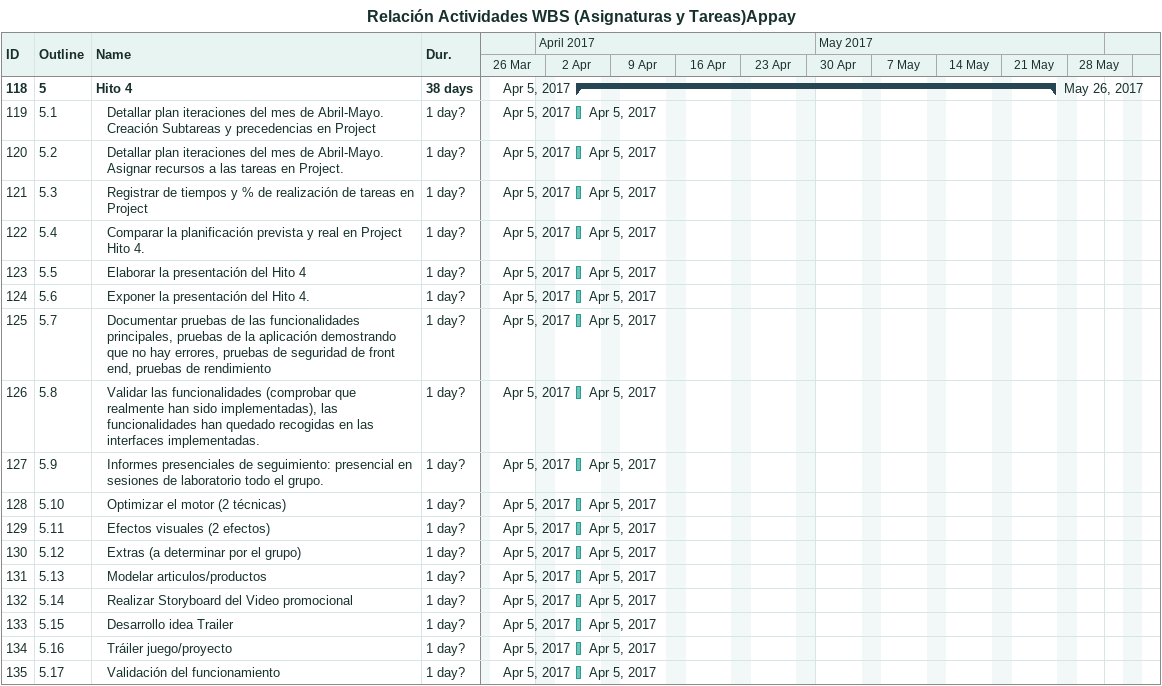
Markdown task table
Relación Actividades WBS (Asignaturas y Tareas)Appay

| ID | WBS | Task | Duration | Start | Finish |
|---|---|---|---|---|---|
| 118 | 5 | **Hito 4** | 38d | 2017-04-05 | 2017-05-26 |
| 119 | 5.1 | Detallar plan iteraciones del mes de Abril-Mayo. Creación Subtareas y precedencias en Project | 1d? | 2017-04-05 | 2017-04-05 |
| 120 | 5.2 | Detallar plan iteraciones del mes de Abril-Mayo. Asignar recursos a las tareas en Project. | 1d? | 2017-04-05 | 2017-04-05 |
| 121 | 5.3 | Registrar de tiempos y % de realización de tareas en Project | 1d? | 2017-04-05 | 2017-04-05 |
| 122 | 5.4 | Comparar la planificación prevista y real en Project Hito 4. | 1d? | 2017-04-05 | 2017-04-05 |
| 123 | 5.5 | Elaborar la presentación del Hito 4 | 1d? | 2017-04-05 | 2017-04-05 |
| 124 | 5.6 | Exponer la presentación del Hito 4. | 1d? | 2017-04-05 | 2017-04-05 |
| 125 | 5.7 | Documentar pruebas de las funcionalidades principales, pruebas de la aplicación demostrando que no hay errores, pruebas de seguridad de front end, pruebas de rendimiento | 1d? | 2017-04-05 | 2017-04-05 |
| 126 | 5.8 | Validar las funcionalidades (comprobar que realmente han sido implementadas), las funcionalidades han quedado recogidas en las interfaces implementadas. | 1d? | 2017-04-05 | 2017-04-05 |
| 127 | 5.9 | Informes presenciales de seguimiento: presencial en sesiones de laboratorio todo el grupo. | 1d? | 2017-04-05 | 2017-04-05 |
| 128 | 5.10 | Optimizar el motor (2 técnicas) | 1d? | 2017-04-05 | 2017-04-05 |
| 129 | 5.11 | Efectos visuales (2 efectos) | 1d? | 2017-04-05 | 2017-04-05 |
| 130 | 5.12 | Extras (a determinar por el grupo) | 1d? | 2017-04-05 | 2017-04-05 |
| 131 | 5.13 | Modelar articulos/productos | 1d? | 2017-04-05 | 2017-04-05 |
| 132 | 5.14 | Realizar Storyboard del Video promocional | 1d? | 2017-04-05 | 2017-04-05 |
| 133 | 5.15 | Desarrollo idea Trailer | 1d? | 2017-04-05 | 2017-04-05 |
| 134 | 5.16 | Tráiler juego/proyecto | 1d? | 2017-04-05 | 2017-04-05 |
| 135 | 5.17 | Validación del funcionamiento | 1d? | 2017-04-05 | 2017-04-05 |
